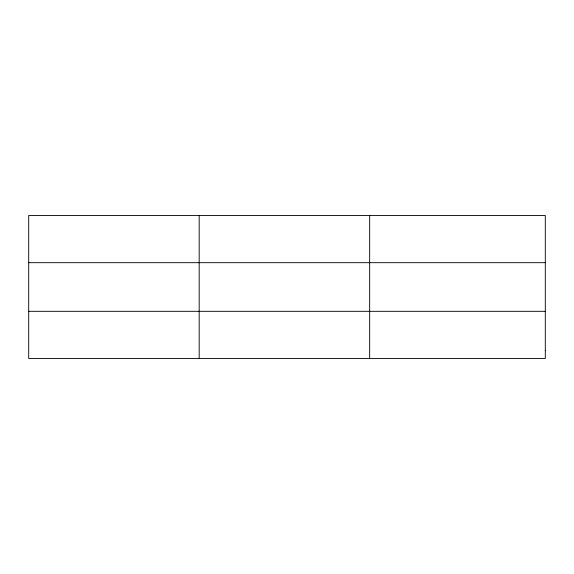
<?xml version="1.0" encoding="UTF-8"?>
<svg xmlns="http://www.w3.org/2000/svg" width="574" height="574" viewBox="0 0 574 574"><rect width="100%" height="100%" fill="white"/><g stroke="black" fill="none" stroke-linecap="round" stroke-linejoin="round"><path stroke-width="0.86" d="M199.178 215.48L199.178 358.52M28.7 262.684L545.3 262.684M28.7 311.316L545.3 311.316M369.656 215.48L369.656 358.52M545.3 350.649L545.3 358.52L28.7 358.52L28.7 215.48L545.3 215.48L545.3 350.649"/></g></svg>
